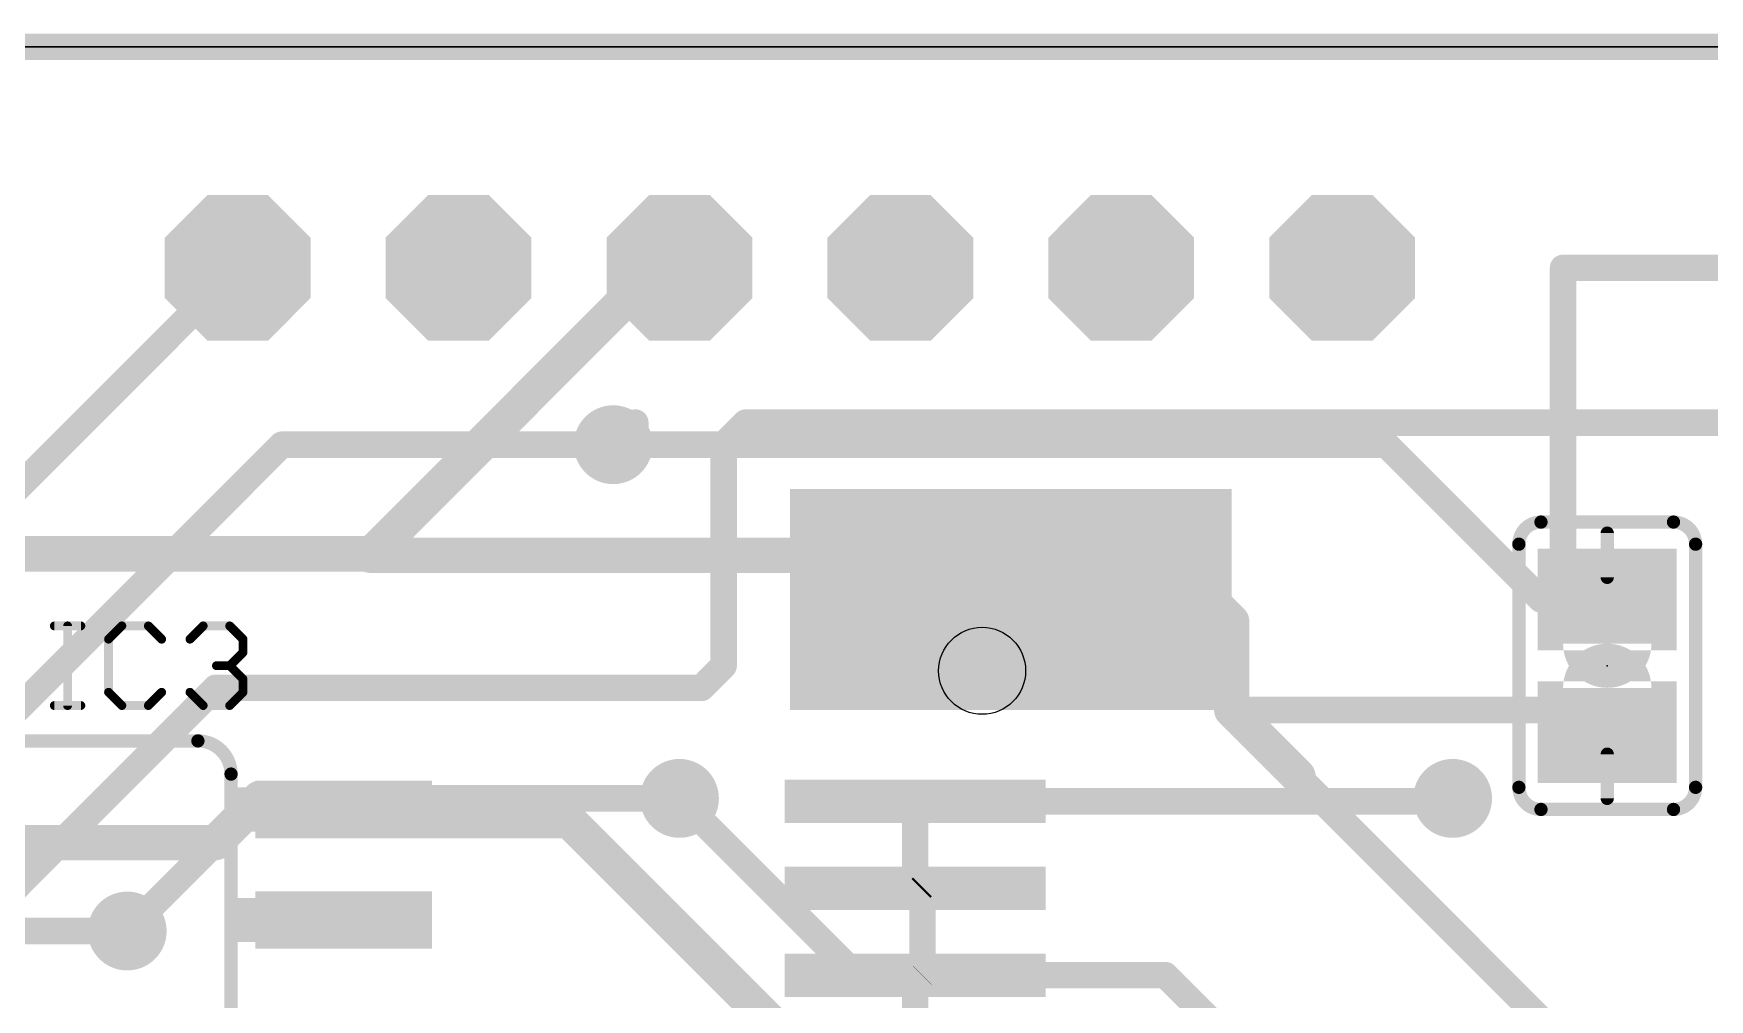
# Model space of a CAD drawing. Extents: x -5.1 to 70.5, y -0.2 to 53.5.
# Drawn here: x 32.2 to 51.47, y 42.39 to 53.49 of the extents above; entities that cross this region are included whole.
import ezdxf

# ---------------------------------------------------------------- set-up
doc = ezdxf.new("R2010")
doc.units = 0
for name, color, linetype in [('1', 12, 'CONTINUOUS'), ('16', 132, 'CONTINUOUS'), ('17', 110, 'CONTINUOUS'), ('18', 110, 'CONTINUOUS'), ('20', 53, 'CONTINUOUS'), ('21', 253, 'CONTINUOUS'), ('23', 53, 'CONTINUOUS'), ('25', 253, 'CONTINUOUS'), ('51', 253, 'CONTINUOUS')]:
    doc.layers.add(name, color=color, linetype=linetype)

# ---------------------------------------------------------------- blocks, each defined once
blk = doc.blocks.new('RECT')
blk.add_solid([(-0.5, -0.5), (0.5, -0.5), (-0.5, 0.5), (0.5, 0.5)])
blk = doc.blocks.new('OCTAGONP')
at = {"const_width": 0.5}
blk.add_lwpolyline([(-0.25, -0.1036), (-0.25, 0.1036), (-0.1036, 0.25), (0.1036, 0.25), (0.25, 0.1036), (0.25, -0.1036), (0.1036, -0.25), (-0.1036, -0.25), (-0.25, -0.1036), (-0.25, 0.1036)], dxfattribs=at)
blk = doc.blocks.new('ROUNDV')
at = {"const_width": 0.5}
blk.add_lwpolyline([(0, -0.25, 1), (0, 0.25, 1), (0, -0.25)], format="xyb", dxfattribs=at)

msp = doc.modelspace()

# ---------------------------------------------------------------- linework, layer by layer
at = {"layer": '1'}
for points, const_width in [([(-0.254, 53.34), (70.358, 53.34)], 0.3048), ([(36.068, 47.498), (39.37, 50.8)], 0.4064), ([(39.37, 50.8), (39.624, 50.8)], 0.4064), ([(49.784, 50.8), (52.324, 50.8)], 0.3048), ([(49.784, 47.244), (49.784, 50.8)], 0.3048), ([(38.862, 48.768), (39.116, 49.022)], 0.3048), ([(39.116, 49.022), (39.116, 48.768)], 0.3048), ([(39.116, 48.768), (47.752, 48.768)], 0.3048), ([(47.752, 48.768), (49.53, 46.99)], 0.3048), ([(36.052, 47.514), (30.988, 47.514)], 0.4064), ([(36.068, 47.498), (36.052, 47.514)], 0.4064), ([(45.212, 47.498), (36.068, 47.498)], 0.4064), ([(45.974, 46.736), (45.212, 47.498)], 0.4064), ([(50.292, 47.244), (49.784, 47.244)], 0.3048), ([(50.292, 46.99), (50.292, 47.244)], 0.3048), ([(49.53, 46.99), (50.292, 46.99)], 0.3048), ([(50.292, 46.99), (49.784, 46.99)], 0.3048), ([(45.974, 45.72), (45.974, 46.736)], 0.4064), ([(46.736, 44.958), (45.974, 45.72)], 0.4064), ([(45.974, 45.72), (50.292, 45.72)], 0.3048), ([(50.292, 45.72), (50.292, 45.466)], 0.3048), ([(55.626, 36.068), (46.736, 44.958)], 0.3048), ([(34.29, 44.196), (34.798, 44.704)], 0.4064), ([(34.798, 44.704), (35.8902, 44.704)], 0.4064), ([(35.8902, 44.704), (35.7632, 44.577)], 0.4064), ([(35.8902, 44.704), (36.068, 44.704)], 0.4064), ([(35.7632, 44.5008), (35.687, 44.577)], 0.4064), ([(35.7632, 44.577), (35.7632, 44.5008)], 0.4064), ([(41.656, 42.672), (39.624, 44.704)], 0.3048), ([(35.7632, 44.5008), (35.814, 44.45)], 0.4064), ([(35.814, 44.45), (38.354, 44.45)], 0.4064), ([(38.354, 44.45), (41.402, 41.402)], 0.4064), ([(27.686, 44.196), (34.29, 44.196)], 0.4064), ([(33.274, 43.18), (25.908, 43.18)], 0.3048), ([(45.212, 42.672), (41.656, 42.672)], 0.3048), ([(49.784, 38.1), (45.212, 42.672)], 0.3048)]:
    msp.add_lwpolyline(points, dxfattribs=dict(at, const_width=const_width))
for points, const_width in [([(39.37, 50.9016, 1), (39.37, 50.6984)], 0.2032), ([(39.4418, 50.7282, 1), (39.2982, 50.8718)], 0.2032), ([(39.624, 50.6984, 1), (39.624, 50.9016)], 0.2032), ([(49.784, 50.8762, 1), (49.784, 50.7238)], 0.1524), ([(49.8602, 50.8, 1), (49.7078, 50.8)], 0.1524), ([(39.1922, 49.022, 1), (39.0398, 49.022)], 0.1524), ([(39.1699, 48.9681, 1), (39.0621, 49.0759)], 0.1524), ([(38.8081, 48.8219, 1), (38.9159, 48.7141)], 0.1524), ([(39.116, 48.8442, 1), (39.116, 48.6918)], 0.1524), ([(39.0398, 48.768, 1), (39.1922, 48.768)], 0.1524), ([(47.8059, 48.8219, 1), (47.6981, 48.7141)], 0.1524), ([(47.752, 48.6918, 1), (47.752, 48.8442)], 0.1524), ([(36.1238, 47.5858, 1), (35.9802, 47.4422)], 0.2032), ([(36.068, 47.5996, 1), (36.068, 47.3964)], 0.2032), ([(35.9962, 47.5698, 1), (36.1398, 47.4262)], 0.2032), ([(35.9962, 47.4262, 1), (36.1398, 47.5698)], 0.2032), ([(36.052, 47.4124, 1), (36.052, 47.6156)], 0.2032), ([(45.2838, 47.5698, 1), (45.1402, 47.4262)], 0.2032), ([(45.212, 47.3964, 1), (45.212, 47.5996)], 0.2032), ([(49.784, 47.3202, 1), (49.784, 47.1678)], 0.1524), ([(49.7078, 47.244, 1), (49.8602, 47.244)], 0.1524), ([(50.3682, 47.244, 1), (50.2158, 47.244)], 0.1524), ([(50.292, 47.1678, 1), (50.292, 47.3202)], 0.1524), ([(49.53, 47.0662, 1), (49.53, 46.9138)], 0.1524), ([(49.4761, 46.9361, 1), (49.5839, 47.0439)], 0.1524), ([(49.784, 47.0662, 1), (49.784, 46.9138)], 0.1524), ([(50.2158, 46.99, 1), (50.3682, 46.99)], 0.1524), ([(50.292, 46.9138, 1), (50.292, 47.0662)], 0.1524), ([(50.292, 46.9138, 1), (50.292, 47.0662)], 0.1524), ([(46.0756, 46.736, 1), (45.8724, 46.736)], 0.2032), ([(45.9022, 46.6642, 1), (46.0458, 46.8078)], 0.2032), ([(46.0458, 45.7918, 1), (45.9022, 45.6482)], 0.2032), ([(45.974, 45.7962, 1), (45.974, 45.6438)], 0.1524), ([(50.3682, 45.72, 1), (50.2158, 45.72)], 0.1524), ([(50.292, 45.6438, 1), (50.292, 45.7962)], 0.1524), ([(45.8724, 45.72, 1), (46.0756, 45.72)], 0.2032), ([(50.2158, 45.466, 1), (50.3682, 45.466)], 0.1524), ([(46.6642, 44.8862, 1), (46.8078, 45.0298)], 0.2032), ([(46.7899, 45.0119, 1), (46.6821, 44.9041)], 0.1524), ([(34.798, 44.8056, 1), (34.798, 44.6024)], 0.2032), ([(34.8698, 44.6322, 1), (34.7262, 44.7758)], 0.2032), ([(35.8902, 44.8056, 1), (35.8902, 44.6024)], 0.2032), ([(35.962, 44.6322, 1), (35.8184, 44.7758)], 0.2032), ([(35.8902, 44.6024, 1), (35.8902, 44.8056)], 0.2032), ([(36.068, 44.6024, 1), (36.068, 44.8056)], 0.2032), ([(35.7588, 44.6488, 1), (35.6152, 44.5052)], 0.2032), ([(35.8648, 44.577, 1), (35.6616, 44.577)], 0.2032), ([(35.6914, 44.6488, 1), (35.835, 44.5052)], 0.2032), ([(39.6779, 44.7579, 1), (39.5701, 44.6501)], 0.1524), ([(35.6616, 44.5008, 1), (35.8648, 44.5008)], 0.2032), ([(35.835, 44.5726, 1), (35.6914, 44.429)], 0.2032), ([(35.6914, 44.429, 1), (35.835, 44.5726)], 0.2032), ([(35.814, 44.5516, 1), (35.814, 44.3484)], 0.2032), ([(35.7422, 44.3782, 1), (35.8858, 44.5218)], 0.2032), ([(38.4258, 44.5218, 1), (38.2822, 44.3782)], 0.2032), ([(38.354, 44.3484, 1), (38.354, 44.5516)], 0.2032), ([(34.2182, 44.2678, 1), (34.3618, 44.1242)], 0.2032), ([(34.29, 44.0944, 1), (34.29, 44.2976)], 0.2032), ([(33.274, 43.1038, 1), (33.274, 43.2562)], 0.1524), ([(41.656, 42.7482, 1), (41.656, 42.5958)], 0.1524), ([(41.6021, 42.6181, 1), (41.7099, 42.7259)], 0.1524), ([(45.2659, 42.7259, 1), (45.1581, 42.6181)], 0.1524), ([(45.212, 42.5958, 1), (45.212, 42.7482)], 0.1524)]:
    msp.add_lwpolyline(points, format="xyb", dxfattribs=dict(at, const_width=const_width))
at = {"layer": '16', "const_width": 0.3048}
for points in [[(27.94, 44.196), (34.544, 50.8)], [(40.132, 48.768), (40.386, 49.022)], [(40.386, 49.022), (53.594, 49.022)], [(29.21, 42.926), (35.052, 48.768)], [(35.052, 48.768), (38.862, 48.768)], [(40.132, 46.228), (40.132, 48.768)], [(39.878, 45.974), (40.132, 46.228)], [(30.48, 42.164), (34.29, 45.974)], [(34.29, 45.974), (39.878, 45.974)], [(34.798, 44.704), (33.274, 43.18)], [(39.624, 44.704), (34.798, 44.704)], [(42.334, 43.772), (42.334, 44.67)], [(42.334, 44.67), (48.514, 44.67)], [(48.514, 44.67), (48.514, 44.704)], [(42.418, 43.688), (42.334, 43.772)], [(42.4, 43.67), (42.334, 43.67)], [(42.418, 43.688), (42.4, 43.67)], [(42.418, 42.672), (42.418, 43.688)], [(42.334, 42.67), (42.416, 42.67)], [(42.334, 42.67), (42.334, 41.74)], [(42.416, 42.67), (42.418, 42.672)]]:
    msp.add_lwpolyline(points, dxfattribs=at)
at = {"layer": '16', "const_width": 0.1524}
for points in [[(34.5979, 50.7461, 1), (34.4901, 50.8539)], [(40.386, 49.0982, 1), (40.386, 48.9458)], [(40.4399, 48.9681, 1), (40.3321, 49.0759)], [(35.052, 48.8442, 1), (35.052, 48.6918)], [(35.1059, 48.7141, 1), (34.9981, 48.8219)], [(38.862, 48.6918, 1), (38.862, 48.8442)], [(40.2082, 48.768, 1), (40.0558, 48.768)], [(40.0781, 48.8219, 1), (40.1859, 48.7141)], [(40.0558, 46.228, 1), (40.2082, 46.228)], [(40.1859, 46.1741, 1), (40.0781, 46.2819)], [(34.29, 46.0502, 1), (34.29, 45.8978)], [(34.3439, 45.9201, 1), (34.2361, 46.0279)], [(39.8241, 46.0279, 1), (39.9319, 45.9201)], [(39.878, 45.8978, 1), (39.878, 46.0502)], [(34.798, 44.7802, 1), (34.798, 44.6278)], [(34.8519, 44.6501, 1), (34.7441, 44.7579)], [(39.624, 44.6278, 1), (39.624, 44.7802)], [(42.4102, 44.67, 1), (42.2578, 44.67)], [(42.334, 44.7462, 1), (42.334, 44.5938)], [(48.5902, 44.704, 1), (48.4378, 44.704)], [(48.4378, 44.67, 1), (48.5902, 44.67)], [(48.514, 44.5938, 1), (48.514, 44.7462)], [(42.3879, 43.8259, 1), (42.2801, 43.7181)], [(42.2578, 43.772, 1), (42.4102, 43.772)], [(42.334, 43.7462, 1), (42.334, 43.5938)], [(42.3461, 43.7239, 1), (42.4539, 43.6161)], [(42.4942, 43.688, 1), (42.3418, 43.688)], [(42.4719, 43.6341, 1), (42.3641, 43.7419)], [(42.3641, 43.6341, 1), (42.4719, 43.7419)], [(42.4, 43.5938, 1), (42.4, 43.7462)], [(33.2201, 43.2339, 1), (33.3279, 43.1261)], [(42.334, 42.7462, 1), (42.334, 42.5938)], [(42.4102, 42.67, 1), (42.2578, 42.67)], [(42.3621, 42.7239, 1), (42.4699, 42.6161)], [(42.4719, 42.6181, 1), (42.3641, 42.7259)], [(42.416, 42.5938, 1), (42.416, 42.7462)], [(42.3418, 42.672, 1), (42.4942, 42.672)]]:
    msp.add_lwpolyline(points, format="xyb", dxfattribs=at)
at = {"layer": '20'}
msp.add_line((70.358, 53.34), (0, 53.34), dxfattribs=at)
msp.add_circle((43.104, 46.17), 0.5, dxfattribs=at)
at = {"layer": '21'}
msp.add_line((1.524, 53.34), (67.564, 53.34), dxfattribs=at)
for points, const_width in [([(49.53, 47.879, 0.4142), (49.276, 47.625)], 0.1524), ([(49.53, 47.9171, 1), (49.53, 47.8409)], 0.0762), ([(49.53, 47.8409, 1), (49.53, 47.9171)], 0.0762), ([(51.308, 47.625, 0.4142), (51.054, 47.879)], 0.1524), ([(51.054, 47.9171, 1), (51.054, 47.8409)], 0.0762), ([(51.054, 47.8409, 1), (51.054, 47.9171)], 0.0762), ([(49.3141, 47.625, 1), (49.2379, 47.625)], 0.0762), ([(49.2379, 47.625, 1), (49.3141, 47.625)], 0.0762), ([(51.3461, 47.625, 1), (51.2699, 47.625)], 0.0762), ([(51.2699, 47.625, 1), (51.3461, 47.625)], 0.0762), ([(34.4678, 44.9834, 0.4142), (34.0868, 45.3644)], 0.1524), ([(34.0868, 45.4025, 1), (34.0868, 45.3263)], 0.0762), ([(34.0868, 45.3263, 1), (34.0868, 45.4025)], 0.0762), ([(34.4297, 44.9834, 1), (34.5059, 44.9834)], 0.0762), ([(49.276, 44.831, 0.4142), (49.53, 44.577)], 0.1524), ([(49.3141, 44.831, 1), (49.2379, 44.831)], 0.0762), ([(51.054, 44.577, 0.4142), (51.308, 44.831)], 0.1524), ([(51.3461, 44.831, 1), (51.2699, 44.831)], 0.0762), ([(49.2379, 44.831, 1), (49.3141, 44.831)], 0.0762), ([(51.2699, 44.831, 1), (51.3461, 44.831)], 0.0762), ([(49.53, 44.6151, 1), (49.53, 44.5389)], 0.0762), ([(49.53, 44.5389, 1), (49.53, 44.6151)], 0.0762), ([(51.054, 44.6151, 1), (51.054, 44.5389)], 0.0762), ([(51.054, 44.5389, 1), (51.054, 44.6151)], 0.0762)]:
    msp.add_lwpolyline(points, format="xyb", dxfattribs=dict(at, const_width=const_width))
at = {"layer": '21', "const_width": 0.1524}
for points in [[(51.054, 47.879), (49.53, 47.879)], [(49.276, 44.831), (49.276, 47.625)], [(51.308, 47.625), (51.308, 44.831)], [(34.0868, 45.3644), (32.004, 45.3644)], [(51.054, 44.577), (49.53, 44.577)]]:
    msp.add_lwpolyline(points, dxfattribs=at)
at = {"layer": '23'}
msp.add_point((50.292, 46.228), dxfattribs=at)
at = {"layer": '25', "const_width": 0.1016}
for points in [[(32.4358, 46.686), (32.7409, 46.686)], [(32.5883, 45.7708), (32.5883, 46.686)], [(33.212, 46.686), (33.0595, 46.5335)], [(33.5171, 46.686), (33.212, 46.686)], [(33.6696, 46.5335), (33.5171, 46.686)], [(33.995, 46.5335), (34.1475, 46.686)], [(34.1475, 46.686), (34.4526, 46.686)], [(34.4526, 46.686), (34.6051, 46.5335)], [(33.0595, 46.5335), (33.0595, 45.9233)], [(34.6051, 46.5335), (34.6051, 46.3809)], [(34.4526, 46.2284), (34.3001, 46.2284)], [(34.6051, 46.3809), (34.4526, 46.2284)], [(34.4526, 46.2284), (34.6051, 46.0759)], [(34.6051, 46.0759), (34.6051, 45.9233)], [(33.0595, 45.9233), (33.212, 45.7708)], [(33.5171, 45.7708), (33.6696, 45.9233)], [(34.1475, 45.7708), (33.995, 45.9233)], [(34.6051, 45.9233), (34.4526, 45.7708)], [(32.4358, 45.7708), (32.7409, 45.7708)], [(33.212, 45.7708), (33.5171, 45.7708)], [(34.4526, 45.7708), (34.1475, 45.7708)]]:
    msp.add_lwpolyline(points, dxfattribs=at)
at = {"layer": '25', "const_width": 0.0508}
for points in [[(32.4358, 46.7114, 1), (32.4358, 46.6606)], [(32.6137, 46.686, 1), (32.5629, 46.686)], [(32.7409, 46.6606, 1), (32.7409, 46.7114)], [(33.212, 46.7114, 1), (33.212, 46.6606)], [(33.23, 46.668, 1), (33.194, 46.7039)], [(33.535, 46.7039, 1), (33.4991, 46.668)], [(33.5171, 46.6606, 1), (33.5171, 46.7114)], [(34.1475, 46.7114, 1), (34.1475, 46.6606)], [(34.1655, 46.668, 1), (34.1296, 46.7039)], [(34.4705, 46.7039, 1), (34.4346, 46.668)], [(34.4526, 46.6606, 1), (34.4526, 46.7114)], [(33.0849, 46.5335, 1), (33.0341, 46.5335)], [(33.0415, 46.5514, 1), (33.0774, 46.5155)], [(33.6516, 46.5155, 1), (33.6876, 46.5514)], [(33.977, 46.5514, 1), (34.013, 46.5155)], [(34.6305, 46.5335, 1), (34.5797, 46.5335)], [(34.5872, 46.5155, 1), (34.6231, 46.5514)], [(34.3001, 46.2538, 1), (34.3001, 46.203)], [(34.4705, 46.2464, 1), (34.4346, 46.2104)], [(34.4346, 46.2464, 1), (34.4705, 46.2104)], [(34.4526, 46.203, 1), (34.4526, 46.2538)], [(34.5797, 46.3809, 1), (34.6305, 46.3809)], [(34.6231, 46.363, 1), (34.5872, 46.3989)], [(34.6305, 46.0759, 1), (34.5797, 46.0759)], [(34.5872, 46.0579, 1), (34.6231, 46.0938)], [(33.0774, 45.9413, 1), (33.0415, 45.9054)], [(33.0341, 45.9233, 1), (33.0849, 45.9233)], [(33.6876, 45.9054, 1), (33.6516, 45.9413)], [(34.013, 45.9413, 1), (33.977, 45.9054)], [(34.5797, 45.9233, 1), (34.6305, 45.9233)], [(34.6231, 45.9054, 1), (34.5872, 45.9413)], [(32.4358, 45.7962, 1), (32.4358, 45.7454)], [(32.5629, 45.7708, 1), (32.6137, 45.7708)], [(32.7409, 45.7454, 1), (32.7409, 45.7962)], [(33.212, 45.7962, 1), (33.212, 45.7454)], [(33.194, 45.7528, 1), (33.23, 45.7888)], [(33.4991, 45.7888, 1), (33.535, 45.7528)], [(33.5171, 45.7454, 1), (33.5171, 45.7962)], [(34.1475, 45.7962, 1), (34.1475, 45.7454)], [(34.1296, 45.7528, 1), (34.1655, 45.7888)], [(34.4346, 45.7888, 1), (34.4705, 45.7528)], [(34.4526, 45.7454, 1), (34.4526, 45.7962)]]:
    msp.add_lwpolyline(points, format="xyb", dxfattribs=at)
at = {"layer": '51', "const_width": 0.1524}
for points in [[(50.292, 47.244), (50.292, 47.752)], [(50.292, 45.212), (50.292, 44.704)], [(34.4678, 32.7406), (34.4678, 44.9834)]]:
    msp.add_lwpolyline(points, dxfattribs=at)
at = {"layer": '51'}
for points, const_width in [([(50.3301, 47.752, 1), (50.2539, 47.752)], 0.0762), ([(50.419, 46.482, 1), (50.165, 46.482)], 1.27), ([(50.2539, 47.244, 1), (50.3301, 47.244)], 0.0762), ([(50.165, 45.974, 1), (50.419, 45.974)], 1.27), ([(50.3301, 45.212, 1), (50.2539, 45.212)], 0.0762), ([(34.5059, 44.9834, 1), (34.4297, 44.9834)], 0.0762), ([(50.2539, 44.704, 1), (50.3301, 44.704)], 0.0762)]:
    msp.add_lwpolyline(points, format="xyb", dxfattribs=dict(at, const_width=const_width))

# ---------------------------------------------------------------- block references
at = {"layer": '1'}
for p, xscale, yscale, rotation in [((50.292, 46.99), 1.1684, 1.6002, 90), ((50.292, 45.466), 1.1684, 1.6002, 90), ((35.7632, 44.577), 0.6604, 2.032, 270), ((35.7632, 43.307), 0.6604, 2.032, 270)]:
    msp.add_blockref('RECT', p, dxfattribs=dict(at, xscale=xscale, yscale=yscale, rotation=rotation))
at = {"layer": '16', "rotation": 270}
for p, xscale, yscale in [((43.434, 46.99), 2.54, 5.08), ((42.334, 44.67), 0.5, 3), ((42.334, 43.67), 0.5, 3), ((42.334, 42.67), 0.5, 3)]:
    msp.add_blockref('RECT', p, dxfattribs=dict(at, xscale=xscale, yscale=yscale))
at = {"layer": '17', "xscale": 1.6764, "yscale": 1.6764}
for p in [(34.544, 50.8), (34.544, 50.8), (37.084, 50.8), (37.084, 50.8), (39.624, 50.8), (39.624, 50.8), (42.164, 50.8), (42.164, 50.8), (44.704, 50.8), (44.704, 50.8), (47.244, 50.8), (47.244, 50.8)]:
    msp.add_blockref('OCTAGONP', p, dxfattribs=at)
at = {"layer": '18', "xscale": 0.9064, "yscale": 0.9064}
for p in [(38.862, 48.768), (38.862, 48.768), (39.624, 44.704), (39.624, 44.704), (48.514, 44.704), (48.514, 44.704), (33.274, 43.18), (33.274, 43.18)]:
    msp.add_blockref('ROUNDV', p, dxfattribs=at)
at = {"layer": '51', "xscale": 0.508, "rotation": 270}
for p, yscale in [((34.5313, 44.577), 0.127), ((35.3314, 44.577), 1.4732), ((34.5313, 43.307), 0.127), ((35.3314, 43.307), 1.4732)]:
    msp.add_blockref('RECT', p, dxfattribs=dict(at, yscale=yscale))

doc.saveas('drawing.dxf')
